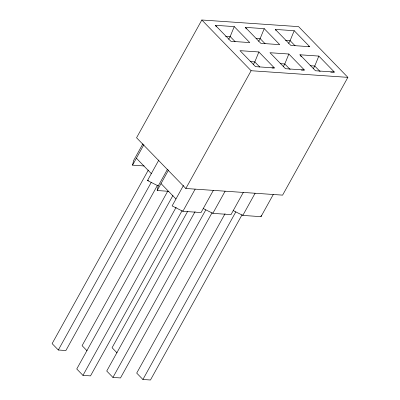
<?xml version="1.0" encoding="UTF-8"?>
<svg xmlns="http://www.w3.org/2000/svg" width="400" height="400" viewBox="0 0 400 400"><rect width="100%" height="100%" fill="white"/><g stroke="black" fill="none" stroke-linecap="round" stroke-linejoin="round"><path stroke-width="0.6" d="M144.165 165.96L132.545 165.165L133.595 160.575L142.885 143.815M168.805 191.325L157.18 190.525L158.23 185.94L167.525 169.18M233.14 210.555L242.815 215.415L260.99 216.66L261.255 215.515M216.405 26.84L215.37 25.31L234.25 26.605L230.17 36.55L228.66 39.275M246.375 28.895L245.34 27.365L264.22 28.66L260.14 38.605L258.63 41.33M258.885 51.965L274.405 67.94L255.525 66.645L240.005 50.67L258.885 51.965L254.805 61.91L253.295 64.635M276.005 30.44L275.315 29.42L294.195 30.715L290.115 40.66L288.605 43.385M288.86 54.02L304.38 70L285.5 68.705L269.98 52.725L288.86 54.02L284.78 63.97L283.27 66.69M301.335 56.825L299.955 54.785L318.835 56.08L314.755 66.025L313.245 68.75M201.84 20L136.56 137.77L185.835 188.495L282.6 195.13L347.88 77.36L298.605 26.635L201.84 20L251.115 70.725L347.88 77.36M132.545 165.165L143.925 144.63M148.33 170.05L52.12 343.615L58.325 350.01L65.88 350.525L157.55 185.145M158.23 185.94L147.48 180.54L158.865 160.005M58.325 350.01L151.21 182.445M157.18 190.525L168.565 169.99M167.715 191.21L82.09 345.675L87.06 350.785M172.965 195.41L76.755 368.98L82.965 375.37L90.515 375.89L182.19 210.51M183.505 185.37L172.12 205.905L182.87 211.3L201.045 212.55L213.33 190.38M185.835 188.495L251.115 70.725M82.965 375.37L176.15 207.26M182.87 211.3L195.16 189.135M187.705 211.275L112.065 347.73L117.03 352.84M195.075 211.66L106.73 371.035L112.94 377.425L120.49 377.945L212.165 212.565M112.94 377.425L205.82 209.86M203.17 208.5L212.845 213.36L225.13 191.19M225.05 213.715L136.705 373.09L142.91 379.48L150.465 380L242.135 214.62M243.305 192.435L231.015 214.605L212.845 213.36M142.91 379.48L235.795 211.92M242.815 215.415L255.105 193.245M260.99 216.66L273.28 194.49M308.5 46.725L309.715 46.69L294.195 30.715M271.97 68.01L274.405 67.94M301.335 70.08L304.38 70M330.7 72.15L334.355 72.055L318.835 56.08M225.52 36.23L230.17 36.55L235.135 41.66M256.075 38.325L260.14 38.605L265.11 43.72M285.47 40.345L290.115 40.66L295.08 45.775M309.715 46.69L290.835 45.395L275.315 29.42M250.16 61.595L254.805 61.91L259.775 67.025M280.13 63.65L284.78 63.97L290.16 69.505M310.105 65.705L314.755 66.025L320.135 71.565M334.355 72.055L315.475 70.76L299.955 54.785M147.48 180.54L148.705 180.625M264.22 28.66L279.74 44.635L260.86 43.34L245.34 27.365M234.25 26.605L249.77 42.58L230.89 41.285L215.37 25.31M136.385 158.235L151.32 173.615M161.02 183.6L175.96 198.975"/></g></svg>
